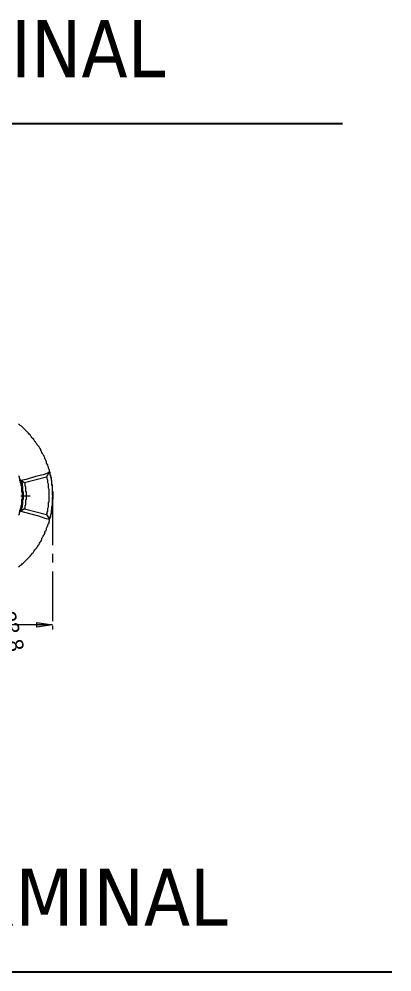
# Model space of a CAD drawing. Header units: millimetres. Extents: x 89051 to 218395, y -330386 to -125649.
# Drawn here: x 92874 to 93199, y -134660 to -133827 of the extents above; entities that cross this region are included whole.
import ezdxf

# ---------------------------------------------------------------- set-up
doc = ezdxf.new("R2010")
doc.units = ezdxf.units.MM
doc.header["$LTSCALE"] = 13
doc.layers.add('C00-00-00', color=7, linetype='Continuous')
doc.layers.add('C00-00-FF', color=5, linetype='Continuous', true_color=0x0000ff)
doc.layers.add('标注、文本', color=3, linetype='Continuous', lineweight=25)
doc.layers.add('铁心', color=3, linetype='Continuous', lineweight=0)
doc.styles.get("Standard").update_dxf_attribs({"font": 'gbenor.shx', "bigfont": 'gbcbig.shx'})
doc.styles.add('Tahoma$001', font='tahoma.ttf', dxfattribs={"height": 2.159784})

msp = doc.modelspace()

# ---------------------------------------------------------------- hatches: boundary and pattern name
at = {"layer": 'C00-00-00'}
h = msp.add_hatch(color=256, dxfattribs=at)
h.dxf.hatch_style = 2
h.paths.add_polyline_path([(92875.83, -134247.73), (92875.98, -134247.37), (92876.34, -134247.22), (92876.71, -134247.37), (92876.86, -134247.73), (92876.71, -134248.09), (92876.34, -134248.24), (92875.98, -134248.09)])
at = {"layer": '铁心', "lineweight": 13}
h = msp.add_hatch(color=256, dxfattribs=at)
h.dxf.hatch_style = 2
h.paths.add_polyline_path([(92902.98, -134356.84), (92889.15, -134358.89), (92889.15, -134354.79)])

# ---------------------------------------------------------------- linework, layer by layer
at = {"layer": 'C00-00-00', "lineweight": 15}
for points in [[(92873.27, -134306.13), (92874.29, -134305.61), (92874.81, -134305.1), (92875.83, -134304.59), (92876.34, -134303.56), (92877.37, -134303.05), (92877.88, -134302.54), (92878.9, -134301.52), (92879.42, -134301), (92879.93, -134300.49), (92880.95, -134299.47), (92881.47, -134298.95), (92881.98, -134298.44), (92883, -134297.42), (92883.51, -134296.91), (92884.03, -134295.88), (92884.54, -134295.37), (92885.56, -134294.34), (92886.08, -134293.83), (92886.59, -134292.81), (92887.1, -134292.29), (92887.61, -134291.27), (92888.12, -134290.76), (92889.15, -134289.73), (92889.66, -134288.71), (92890.17, -134288.2), (92890.69, -134287.17), (92891.2, -134286.66), (92891.71, -134285.64), (92892.22, -134284.61), (92892.74, -134284.1), (92893.25, -134283.07), (92893.76, -134282.05), (92893.76, -134281.03), (92894.27, -134280.51), (92894.78, -134279.49), (92895.3, -134278.46), (92895.81, -134277.95), (92896.32, -134276.93), (92896.32, -134275.9), (92896.83, -134274.88), (92897.35, -134274.37), (92897.86, -134273.34), (92897.86, -134272.32), (92898.37, -134271.29), (92898.88, -134270.27), (92898.88, -134269.24), (92899.39, -134268.73), (92899.91, -134267.71), (92899.91, -134266.68), (92900.42, -134265.66), (92900.42, -134264.63), (92900.93, -134263.61), (92900.93, -134263.1), (92901.44, -134262.07), (92901.44, -134261.05), (92901.44, -134260.02), (92901.96, -134259), (92901.96, -134257.98), (92901.96, -134256.95), (92902.47, -134255.93), (92902.47, -134254.9), (92902.47, -134253.88), (92902.47, -134253.37), (92902.98, -134252.34), (92902.98, -134251.32), (92902.98, -134250.29), (92902.98, -134249.27), (92902.98, -134248.24), (92902.98, -134247.22), (92902.98, -134246.19), (92902.98, -134245.17), (92903.49, -134244.15), (92902.98, -134243.12), (92902.98, -134242.1), (92902.98, -134241.58), (92902.98, -134240.56), (92902.98, -134239.53), (92902.98, -134238.51), (92902.98, -134237.49), (92902.98, -134236.46), (92902.98, -134235.44), (92902.47, -134234.41), (92902.47, -134233.39), (92902.47, -134232.36), (92902.47, -134231.34), (92901.96, -134230.31), (92901.96, -134229.8), (92901.96, -134228.78), (92901.44, -134227.75), (92901.44, -134226.73), (92900.93, -134225.7), (92900.93, -134224.68), (92900.93, -134223.66), (92900.42, -134222.63), (92900.42, -134222.12), (92899.91, -134221.09), (92899.39, -134220.07), (92899.39, -134219.05), (92898.88, -134218.02), (92898.88, -134217), (92898.37, -134216.48), (92897.86, -134215.46), (92897.86, -134214.44), (92897.35, -134213.41), (92896.83, -134212.39), (92896.32, -134211.87), (92896.32, -134210.85), (92895.81, -134209.83), (92895.3, -134208.8), (92894.78, -134208.29), (92894.27, -134207.26), (92893.76, -134206.24), (92893.25, -134205.22), (92892.74, -134204.7), (92892.74, -134203.68), (92892.22, -134202.65), (92891.71, -134202.14), (92891.2, -134201.12), (92890.69, -134200.61), (92889.66, -134199.58), (92889.15, -134198.56), (92888.64, -134198.04), (92888.12, -134197.02), (92887.61, -134196.51), (92887.1, -134195.48), (92886.59, -134194.97), (92886.08, -134193.95), (92885.05, -134193.43), (92884.54, -134192.41), (92884.03, -134191.9), (92883.51, -134190.87), (92882.49, -134190.36), (92881.98, -134189.34), (92881.47, -134188.82), (92880.44, -134187.8), (92879.93, -134187.29), (92879.42, -134186.77), (92878.39, -134185.75), (92877.88, -134185.24), (92877.37, -134184.73), (92876.34, -134183.7), (92875.83, -134183.19), (92874.81, -134182.68), (92874.29, -134182.16), (92873.27, -134181.14)], [(92873.27, -134226.73), (92873.78, -134227.24), (92873.78, -134228.27), (92873.78, -134228.78), (92874.29, -134229.29), (92874.29, -134229.8), (92874.29, -134230.83), (92874.81, -134231.34), (92874.81, -134231.85), (92874.81, -134232.36), (92875.32, -134233.39), (92875.32, -134233.9), (92875.32, -134234.41), (92875.32, -134234.92), (92875.83, -134235.95), (92875.83, -134236.46), (92875.83, -134236.97), (92875.83, -134237.49), (92875.83, -134238.51), (92875.83, -134239.02), (92875.83, -134239.53), (92875.83, -134240.56), (92876.34, -134241.07), (92876.34, -134241.58), (92876.34, -134242.1), (92876.34, -134243.12), (92876.34, -134243.63), (92876.34, -134244.15), (92876.34, -134244.66), (92876.34, -134245.68), (92876.34, -134246.19), (92876.34, -134246.71), (92875.83, -134247.73), (92875.83, -134248.24), (92875.83, -134248.76), (92875.83, -134249.27), (92875.83, -134250.29), (92875.83, -134250.8), (92875.83, -134251.32), (92875.83, -134251.83), (92875.32, -134252.85), (92875.32, -134253.37), (92875.32, -134253.88), (92875.32, -134254.39), (92874.81, -134255.41), (92874.81, -134255.93), (92874.81, -134256.44), (92874.29, -134256.95), (92874.29, -134257.98), (92874.29, -134258.49), (92873.78, -134259), (92873.78, -134259.51), (92873.78, -134260.54), (92873.27, -134261.05)], [(92874.29, -134228.78), (92875.32, -134233.9)], [(92900.42, -134223.14), (92898.88, -134224.17), (92894.78, -134225.7), (92888.12, -134227.24), (92879.93, -134229.8), (92875.32, -134230.83)], [(92897.86, -134227.75), (92878.39, -134232.88)], [(92897.86, -134227.75), (92900.42, -134223.14)], [(92897.86, -134260.54), (92898.37, -134259.51), (92898.37, -134258.49), (92898.88, -134257.46), (92898.88, -134256.44), (92898.88, -134255.41), (92898.88, -134254.9), (92899.39, -134253.88), (92899.39, -134252.85), (92899.39, -134251.83), (92899.39, -134250.8), (92899.39, -134249.78), (92899.91, -134249.27), (92899.91, -134248.24), (92899.91, -134247.22), (92899.91, -134246.19), (92899.91, -134245.17), (92899.91, -134244.15), (92899.91, -134243.63), (92899.91, -134242.61), (92899.91, -134241.58), (92899.91, -134240.56), (92899.91, -134239.53), (92899.91, -134238.51), (92899.39, -134237.49), (92899.39, -134236.97), (92899.39, -134235.95), (92899.39, -134234.92), (92899.39, -134233.9), (92898.88, -134232.88), (92898.88, -134231.85), (92898.88, -134231.34), (92898.88, -134230.31), (92898.37, -134229.29), (92898.37, -134228.27), (92897.86, -134227.75)], [(92900.42, -134264.63), (92900.93, -134263.61), (92900.93, -134262.59), (92901.44, -134261.56), (92901.44, -134260.54), (92901.96, -134259.51), (92901.96, -134258.49), (92901.96, -134257.46), (92902.47, -134256.44), (92902.47, -134255.93), (92902.47, -134254.9), (92902.98, -134253.88), (92902.98, -134252.85), (92902.98, -134251.83), (92902.98, -134250.8), (92902.98, -134249.78), (92902.98, -134248.76), (92902.98, -134247.73), (92903.49, -134246.71), (92903.49, -134245.68), (92903.49, -134244.66), (92903.49, -134243.63), (92903.49, -134243.12), (92903.49, -134242.1), (92903.49, -134241.07), (92902.98, -134240.05), (92902.98, -134239.02), (92902.98, -134238), (92902.98, -134236.97), (92902.98, -134235.95), (92902.98, -134234.92), (92902.47, -134233.9), (92902.47, -134232.88), (92902.47, -134231.85), (92902.47, -134230.83), (92901.96, -134230.31), (92901.96, -134229.29), (92901.96, -134228.27), (92901.44, -134227.24), (92901.44, -134226.22), (92900.93, -134225.19), (92900.93, -134224.17), (92900.42, -134223.14)], [(92878.39, -134232.88), (92875.32, -134230.83)], [(92875.32, -134230.83), (92875.83, -134231.34), (92875.83, -134231.85), (92875.83, -134232.36), (92876.34, -134233.39), (92876.34, -134233.9), (92876.34, -134234.41), (92876.34, -134234.92), (92876.86, -134235.95), (92876.86, -134236.46), (92876.86, -134236.97), (92876.86, -134238), (92876.86, -134238.51), (92876.86, -134239.02), (92876.86, -134239.53), (92877.37, -134240.56), (92877.37, -134241.07), (92877.37, -134241.58), (92877.37, -134242.61), (92877.37, -134243.12), (92877.37, -134243.63), (92877.37, -134244.66), (92877.37, -134245.17), (92877.37, -134245.68), (92877.37, -134246.71), (92877.37, -134247.22), (92876.86, -134247.73), (92876.86, -134248.24), (92876.86, -134249.27), (92876.86, -134249.78), (92876.86, -134250.29), (92876.86, -134251.32), (92876.86, -134251.83), (92876.34, -134252.34), (92876.34, -134252.85), (92876.34, -134253.88), (92876.34, -134254.39), (92875.83, -134254.9), (92875.83, -134255.93), (92875.83, -134256.44), (92875.83, -134256.95), (92875.32, -134257.46)], [(92875.32, -134233.9), (92875.83, -134236.46)], [(92878.39, -134232.88), (92878.9, -134233.39), (92878.9, -134233.9), (92878.9, -134234.92), (92878.9, -134235.44), (92879.42, -134235.95), (92879.42, -134236.97), (92879.42, -134237.49), (92879.42, -134238), (92879.42, -134239.02), (92879.42, -134239.53), (92879.42, -134240.05), (92879.93, -134241.07), (92879.93, -134241.58), (92879.93, -134242.1), (92879.93, -134243.12), (92879.93, -134243.63), (92879.93, -134244.66), (92879.93, -134245.17), (92879.93, -134245.68), (92879.93, -134246.71), (92879.93, -134247.22), (92879.42, -134247.73), (92879.42, -134248.76), (92879.42, -134249.27), (92879.42, -134249.78), (92879.42, -134250.8), (92879.42, -134251.32), (92879.42, -134252.34), (92878.9, -134252.85), (92878.9, -134253.37), (92878.9, -134254.39), (92878.9, -134254.9), (92878.39, -134255.41)], [(92876.34, -134240.05), (92876.34, -134240.56)], [(92876.34, -134240.56), (92876.34, -134247.73)], [(92875.32, -134254.39), (92874.29, -134259)], [(92875.83, -134251.83), (92875.32, -134254.39)], [(92878.39, -134255.41), (92875.32, -134257.46)], [(92878.39, -134255.41), (92897.86, -134260.54)], [(92875.32, -134257.46), (92883, -134259.51), (92890.69, -134261.56), (92896.32, -134263.61), (92899.91, -134264.63), (92900.42, -134264.63)], [(92897.86, -134260.54), (92900.42, -134264.63)]]:
    msp.add_lwpolyline(points, dxfattribs=at)
at = {"layer": 'C00-00-FF', "lineweight": 15}
msp.add_lwpolyline([(92875.32, -134244.15), (92883.51, -134244.15)], dxfattribs=at)
at = {"layer": '标注、文本'}
for p, q in [((92281.55, -133918.53), (93156.23, -133918.53)), ((92324.68, -134660.4), (93199.36, -134660.4))]:
    msp.add_line(p, q, dxfattribs=at)
at = {"layer": '铁心', "lineweight": 13}
for points in [[(92902.98, -134244.15), (92902.98, -134287.17)], [(92902.98, -134294.86), (92902.98, -134302.54)], [(92902.98, -134310.22), (92902.98, -134353.76)], [(92902.98, -134356.84), (92542.37, -134356.84)], [(92902.98, -134357.86), (92902.98, -134360.93)]]:
    msp.add_lwpolyline(points, dxfattribs=at)
msp.add_lwpolyline([(92902.98, -134356.84), (92889.15, -134358.89), (92889.15, -134354.79)], close=True, dxfattribs=at)

# ---------------------------------------------------------------- texts
at = {"layer": '铁心', "lineweight": 13, "style": 'Tahoma$001'}
for s, p in [('LV BUSHING TERMINAL', (92318.16, -133878.19)), ('HV BUSHING TERMINAL', (92361.29, -134620.06))]:
    msp.add_text(s, height=50, dxfattribs=at).set_placement(p)
at = {"layer": '铁心', "lineweight": 13, "insert": (92870.08, -134343.81), "char_height": 13.6014, "attachment_point": 1, "rotation": 284}
msp.add_mtext('{\\fCenturyGothic|b0|i0|c0;23.8 }', dxfattribs=at)

doc.saveas('drawing.dxf')
